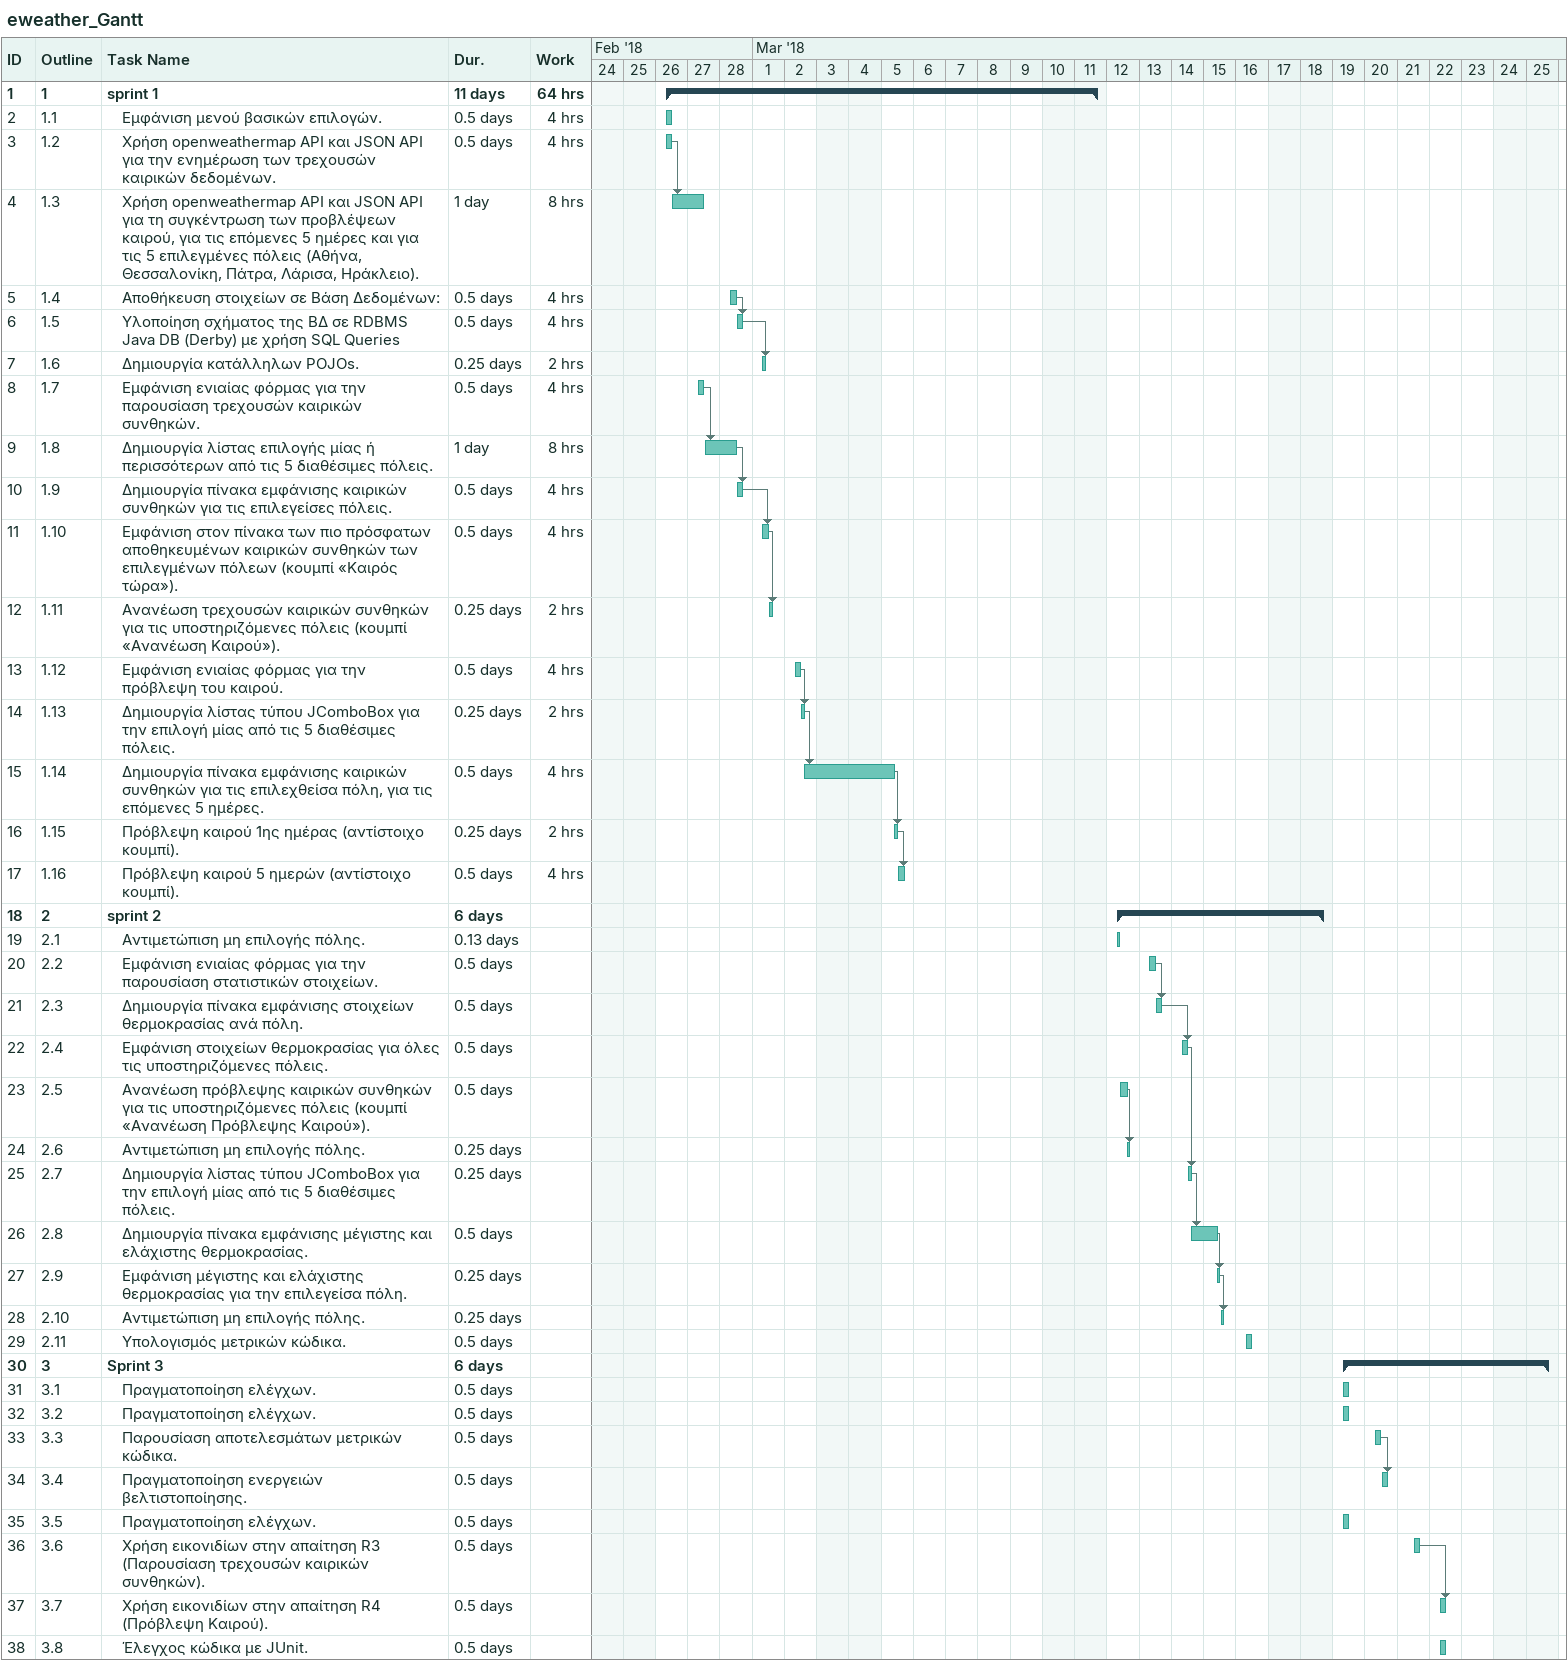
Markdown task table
eweather_Gantt

| ID | WBS | Task | Duration | Start | Finish | Predecessors | Work (h) |
|---|---|---|---|---|---|---|---|
| 1 | 1 | **sprint 1** | 11d | 2018-02-26 | 2018-03-11 |  | 64 |
| 2 | 1.1 | Εμφάνιση μενού βασικών επιλογών. | 0.5d | 2018-02-26 | 2018-02-26 |  | 4 |
| 3 | 1.2 | Χρήση openweathermap API και JSON API για την ενημέρωση των τρεχουσών καιρικών δεδομένων. | 0.5d | 2018-02-26 | 2018-02-26 |  | 4 |
| 4 | 1.3 | Χρήση openweathermap API και JSON API για τη συγκέντρωση των προβλέψεων καιρού, για τις επόμενες 5 ημέρες και για τις 5 επιλεγμένες πόλεις (Αθήνα, Θεσσαλονίκη, Πάτρα, Λάρισα, Ηράκλειο). | 1d | 2018-02-26 | 2018-02-27 | 3 | 8 |
| 5 | 1.4 | Αποθήκευση στοιχείων σε Βάση Δεδομένων: | 0.5d | 2018-02-28 | 2018-02-28 |  | 4 |
| 6 | 1.5 | Υλοποίηση σχήματος της ΒΔ σε RDBMS Java DB (Derby) με χρήση SQL Queries | 0.5d | 2018-02-28 | 2018-02-28 | 5 | 4 |
| 7 | 1.6 | Δημιουργία κατάλληλων POJOs. | 0.25d | 2018-03-01 | 2018-03-01 | 6 | 2 |
| 8 | 1.7 | Εμφάνιση ενιαίας φόρμας για την παρουσίαση τρεχουσών καιρικών συνθηκών. | 0.5d | 2018-02-27 | 2018-02-27 |  | 4 |
| 9 | 1.8 | Δημιουργία λίστας επιλογής μίας ή περισσότερων από τις 5 διαθέσιμες πόλεις. | 1d | 2018-02-27 | 2018-02-28 | 8 | 8 |
| 10 | 1.9 | Δημιουργία πίνακα εμφάνισης καιρικών συνθηκών για τις επιλεγείσες πόλεις. | 0.5d | 2018-02-28 | 2018-02-28 | 9 | 4 |
| 11 | 1.10 | Εμφάνιση στον πίνακα των πιο πρόσφατων αποθηκευμένων καιρικών συνθηκών των επιλεγμένων πόλεων (κουμπί «Καιρός τώρα»). | 0.5d | 2018-03-01 | 2018-03-01 | 10 | 4 |
| 12 | 1.11 | Ανανέωση τρεχουσών καιρικών συνθηκών για τις υποστηριζόμενες πόλεις (κουμπί «Ανανέωση Καιρού»). | 0.25d | 2018-03-01 | 2018-03-01 | 11 | 2 |
| 13 | 1.12 | Εμφάνιση ενιαίας φόρμας για την πρόβλεψη του καιρού. | 0.5d | 2018-03-02 | 2018-03-02 |  | 4 |
| 14 | 1.13 | Δημιουργία λίστας τύπου JComboBox για την επιλογή μίας από τις 5 διαθέσιμες πόλεις. | 0.25d | 2018-03-02 | 2018-03-02 | 13 | 2 |
| 15 | 1.14 | Δημιουργία πίνακα εμφάνισης καιρικών συνθηκών για τις επιλεχθείσα πόλη, για τις επόμενες 5 ημέρες. | 0.5d | 2018-03-02 | 2018-03-05 | 14 | 4 |
| 16 | 1.15 | Πρόβλεψη καιρού 1ης ημέρας (αντίστοιχο κουμπί). | 0.25d | 2018-03-05 | 2018-03-05 | 15 | 2 |
| 17 | 1.16 | Πρόβλεψη καιρού 5 ημερών (αντίστοιχο κουμπί). | 0.5d | 2018-03-05 | 2018-03-05 | 16 | 4 |
| 18 | 2 | **sprint 2** | 6d | 2018-03-12 | 2018-03-18 |  |  |
| 19 | 2.1 | Αντιμετώπιση μη επιλογής πόλης. | 0.13d | 2018-03-12 | 2018-03-12 |  |  |
| 20 | 2.2 | Εμφάνιση ενιαίας φόρμας για την παρουσίαση στατιστικών στοιχείων. | 0.5d | 2018-03-13 | 2018-03-13 |  |  |
| 21 | 2.3 | Δημιουργία πίνακα εμφάνισης στοιχείων θερμοκρασίας ανά πόλη. | 0.5d | 2018-03-13 | 2018-03-13 | 20 |  |
| 22 | 2.4 | Εμφάνιση στοιχείων θερμοκρασίας για όλες τις υποστηριζόμενες πόλεις. | 0.5d | 2018-03-14 | 2018-03-14 | 21 |  |
| 23 | 2.5 | Ανανέωση πρόβλεψης καιρικών συνθηκών για τις υποστηριζόμενες πόλεις (κουμπί «Ανανέωση Πρόβλεψης Καιρού»). | 0.5d | 2018-03-12 | 2018-03-12 |  |  |
| 24 | 2.6 | Αντιμετώπιση μη επιλογής πόλης. | 0.25d | 2018-03-12 | 2018-03-12 | 23 |  |
| 25 | 2.7 | Δημιουργία λίστας τύπου JComboBox για την επιλογή μίας από τις 5 διαθέσιμες πόλεις. | 0.25d | 2018-03-14 | 2018-03-14 | 22 |  |
| 26 | 2.8 | Δημιουργία πίνακα εμφάνισης μέγιστης και ελάχιστης θερμοκρασίας. | 0.5d | 2018-03-14 | 2018-03-15 | 25 |  |
| 27 | 2.9 | Εμφάνιση μέγιστης και ελάχιστης θερμοκρασίας για την επιλεγείσα πόλη. | 0.25d | 2018-03-15 | 2018-03-15 | 26 |  |
| 28 | 2.10 | Αντιμετώπιση μη επιλογής πόλης. | 0.25d | 2018-03-15 | 2018-03-15 | 27 |  |
| 29 | 2.11 | Υπολογισμός μετρικών κώδικα. | 0.5d | 2018-03-16 | 2018-03-16 |  |  |
| 30 | 3 | **Sprint 3** | 6d | 2018-03-19 | 2018-03-25 |  |  |
| 31 | 3.1 | Πραγματοποίηση ελέγχων. | 0.5d | 2018-03-19 | 2018-03-19 |  |  |
| 32 | 3.2 | Πραγματοποίηση ελέγχων. | 0.5d | 2018-03-19 | 2018-03-19 |  |  |
| 33 | 3.3 | Παρουσίαση αποτελεσμάτων μετρικών κώδικα. | 0.5d | 2018-03-20 | 2018-03-20 |  |  |
| 34 | 3.4 | Πραγματοποίηση ενεργειών βελτιστοποίησης. | 0.5d | 2018-03-20 | 2018-03-20 | 33 |  |
| 35 | 3.5 | Πραγματοποίηση ελέγχων. | 0.5d | 2018-03-19 | 2018-03-19 |  |  |
| 36 | 3.6 | Χρήση εικονιδίων στην απαίτηση R3 (Παρουσίαση τρεχουσών καιρικών συνθηκών). | 0.5d | 2018-03-21 | 2018-03-21 |  |  |
| 37 | 3.7 | Χρήση εικονιδίων στην απαίτηση R4 (Πρόβλεψη Καιρού). | 0.5d | 2018-03-22 | 2018-03-22 | 36 |  |
| 38 | 3.8 | Έλεγχος κώδικα με JUnit. | 0.5d | 2018-03-22 | 2018-03-22 |  |  |
